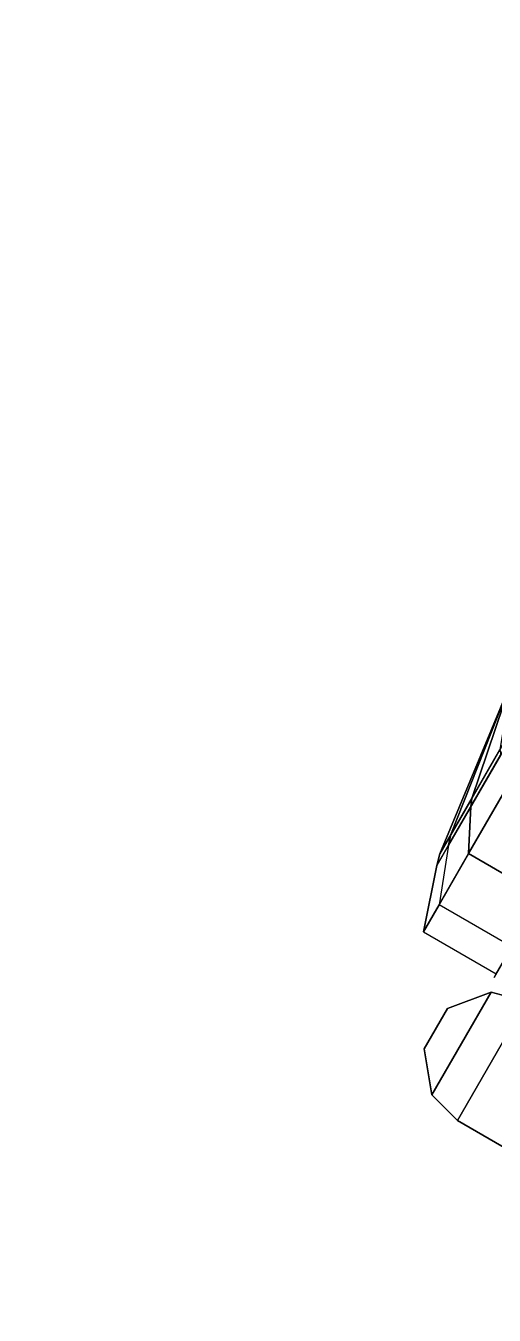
# Model space of a CAD drawing. Header units: feet. Extents: x 1888 to 2477, y 2252 to 2616.
# Drawn here: x 2145.47 to 2147.48, y 2317.57 to 2323.09 of the extents above; entities that cross this region are included whole.
import ezdxf

# ---------------------------------------------------------------- set-up
doc = ezdxf.new("R2010")
doc.units = ezdxf.units.FT
doc.layers.add('TABLE-CASTER', color=6, linetype='Continuous')
doc.layers.add('TABLE-TOPVEN', color=6, linetype='Continuous')

# ---------------------------------------------------------------- blocks, each defined once
blk = doc.blocks.new('table')
at = {"layer": 'TABLE-CASTER'}
for points in [[(-47.5196, 0.5867, 0.7026), (-47.57, 0.4993, 1.2752), (-47.2465, 1.2791, 1.1276)], [(-47.2465, 1.2791, 1.1276), (-47.57, 0.4993, 1.2752), (-47.4247, 0.751, 1.7788)], [(-47.2969, 0.9725, 0.3289), (-47.5196, 0.5867, 0.7026), (-47.2465, 1.2791, 1.1276)], [(-47.4247, 0.751, 1.7788), (-47.1515, 1.2242, 1.9776), (-47.2465, 1.2791, 1.1276)], [(-47.0538, 1.1678, 2.3276), (-47.1388, 1.2169, 2.0318), (-47.4294, 0.7135, 1.8203), (-47.4395, 0.4998, 2.0469)], [(-47.4247, 0.751, 1.7788), (-47.4294, 0.7135, 1.8203), (-47.1388, 1.2169, 2.0318), (-47.1515, 1.2242, 1.9776)], [(-47.1083, 0.3086, 2.0469), (-46.7226, 0.9766, 2.3276), (-47.0538, 1.1678, 2.3276), (-47.4395, 0.4998, 2.0469)], [(-47.2969, 0.9725, 0.3289), (-47.2934, 0.9491, 0.278), (-47.5303, 0.5387, 0.6756), (-47.5196, 0.5867, 0.7026)], [(-46.9278, 0.6211), (-47.2422, 0.0766, 0.5276), (-47.5735, 0.2678, 0.5276), (-47.2591, 0.8124)], [(-47.4395, 0.4998, 2.0469), (-47.4294, 0.7135, 1.8203), (-47.584, 0.4457, 1.2846), (-47.6447, 0.1444, 1.336)], [(-47.57, 0.4993, 1.2752), (-47.584, 0.4457, 1.2846), (-47.4294, 0.7135, 1.8203), (-47.4247, 0.751, 1.7788)], [(-47.5196, 0.5867, 0.7026), (-47.5303, 0.5387, 0.6756), (-47.584, 0.4457, 1.2846), (-47.57, 0.4993, 1.2752)], [(-47.6447, 0.1444, 1.336), (-47.584, 0.4457, 1.2846), (-47.5303, 0.5387, 0.6756), (-47.5735, 0.2678, 0.5276)], [(-47.3135, -0.0469, 1.336), (-47.1083, 0.3086, 2.0469), (-47.4395, 0.4998, 2.0469), (-47.6447, 0.1444, 1.336)], [(-47.3376, -0.1305, 0.8077), (-47.6066, -0.5963, 0.8077), (-47.6419, -0.3876, 0.8077), (-47.536, -0.2043, 0.8077)], [(-47.6419, -0.3876, 0.9677), (-47.6066, -0.5963, 0.9677), (-47.3376, -0.1305, 0.9677), (-47.536, -0.2043, 0.9677)], [(-47.3376, -0.1305, 0.8077), (-47.178, -0.1723, 0.8077), (-47.4905, -0.7136, 0.8077), (-47.6066, -0.5963, 0.8077)], [(-47.4905, -0.7136, 0.9677), (-47.178, -0.1723, 0.9677), (-47.3376, -0.1305, 0.9677), (-47.6066, -0.5963, 0.9677)], [(-47.536, -0.2043, 0.9677), (-47.3376, -0.1305, 0.9677), (-47.3376, -0.1305, 0.8077), (-47.536, -0.2043, 0.8077)], [(-46.745, -0.4223, 0.8077), (-47.0575, -0.9636, 0.8077), (-47.4905, -0.7136, 0.8077), (-47.178, -0.1723, 0.8077)], [(-47.4905, -0.7136, 0.9677), (-47.0575, -0.9636, 0.9677), (-46.745, -0.4223, 0.9677), (-47.178, -0.1723, 0.9677)], [(-47.178, -0.1723, 0.9677), (-47.178, -0.1723, 0.8077), (-47.3376, -0.1305, 0.8077), (-47.3376, -0.1305, 0.9677)], [(-47.536, -0.2043, 0.9677), (-47.536, -0.2043, 0.8077), (-47.6419, -0.3876, 0.8077), (-47.6419, -0.3876, 0.9677)], [(-47.6066, -0.5963, 0.9677), (-47.6419, -0.3876, 0.9677), (-47.6419, -0.3876, 0.8077), (-47.6066, -0.5963, 0.8077)], [(-47.6066, -0.5963, 0.9677), (-47.6066, -0.5963, 0.8077), (-47.4905, -0.7136, 0.8077), (-47.4905, -0.7136, 0.9677)], [(-47.4905, -0.7136, 0.9677), (-47.4905, -0.7136, 0.8077), (-47.0575, -0.9636, 0.8077), (-47.0575, -0.9636, 0.9677)]]:
    blk.add_3dface(points, dxfattribs=at)
for points, invisible_edges in [([(-47.5303, 0.5387, 0.6756), (-47.2934, 0.9491, 0.278), (-47.2591, 0.8124)], 14), ([(-47.5735, 0.2678, 0.5276), (-47.5303, 0.5387, 0.6756), (-47.2591, 0.8124)], 3), ([(-47.5735, 0.2678, 0.5276), (-47.3226, -0.0626, 1.1276), (-47.6447, 0.1444, 1.336)], 3), ([(-47.3226, -0.0626, 1.1276), (-47.5735, 0.2678, 0.5276), (-47.2422, 0.0766, 0.5276)], 3), ([(-47.3226, -0.0626, 1.1276), (-47.3135, -0.0469, 1.336), (-47.6447, 0.1444, 1.336)], 14)]:
    blk.add_3dface(points, dxfattribs=dict(at, invisible_edges=invisible_edges))
at = {"layer": 'TABLE-TOPVEN', "invisible_edges": 15}
for points in [[(-44.4939, -8.6804, 28.5), (-44.4889, 32.7216, 28.5), (-49.2631, 32.4231, 28.5), (-49.2631, -8.3821, 28.5)], [(-49.2631, 32.4231, 27.324), (-44.4894, 32.7215, 27.324), (-44.4658, -8.6815, 27.324), (-49.2631, -8.3821, 27.324)], [(-49.2631, -8.3821, 28.5), (-49.2631, 32.4231, 28.5), (-50.0847, 32.3269, 28.5), (-50.002, -8.2988, 28.5)], [(-50.0749, 32.3285, 27.324), (-49.2631, 32.4231, 27.324), (-49.2631, -8.3821, 27.324), (-50.015, -8.2969, 27.324)]]:
    blk.add_3dface(points, dxfattribs=at)

msp = doc.modelspace()

# ---------------------------------------------------------------- block references
at = {"xscale": 0.9419495636793325, "yscale": 0.9419495636793325, "zscale": 0.9419495636793325}
msp.add_blockref('table', (2192.0538, 2319.075, -0.7608), dxfattribs=at)

doc.saveas('drawing.dxf')
